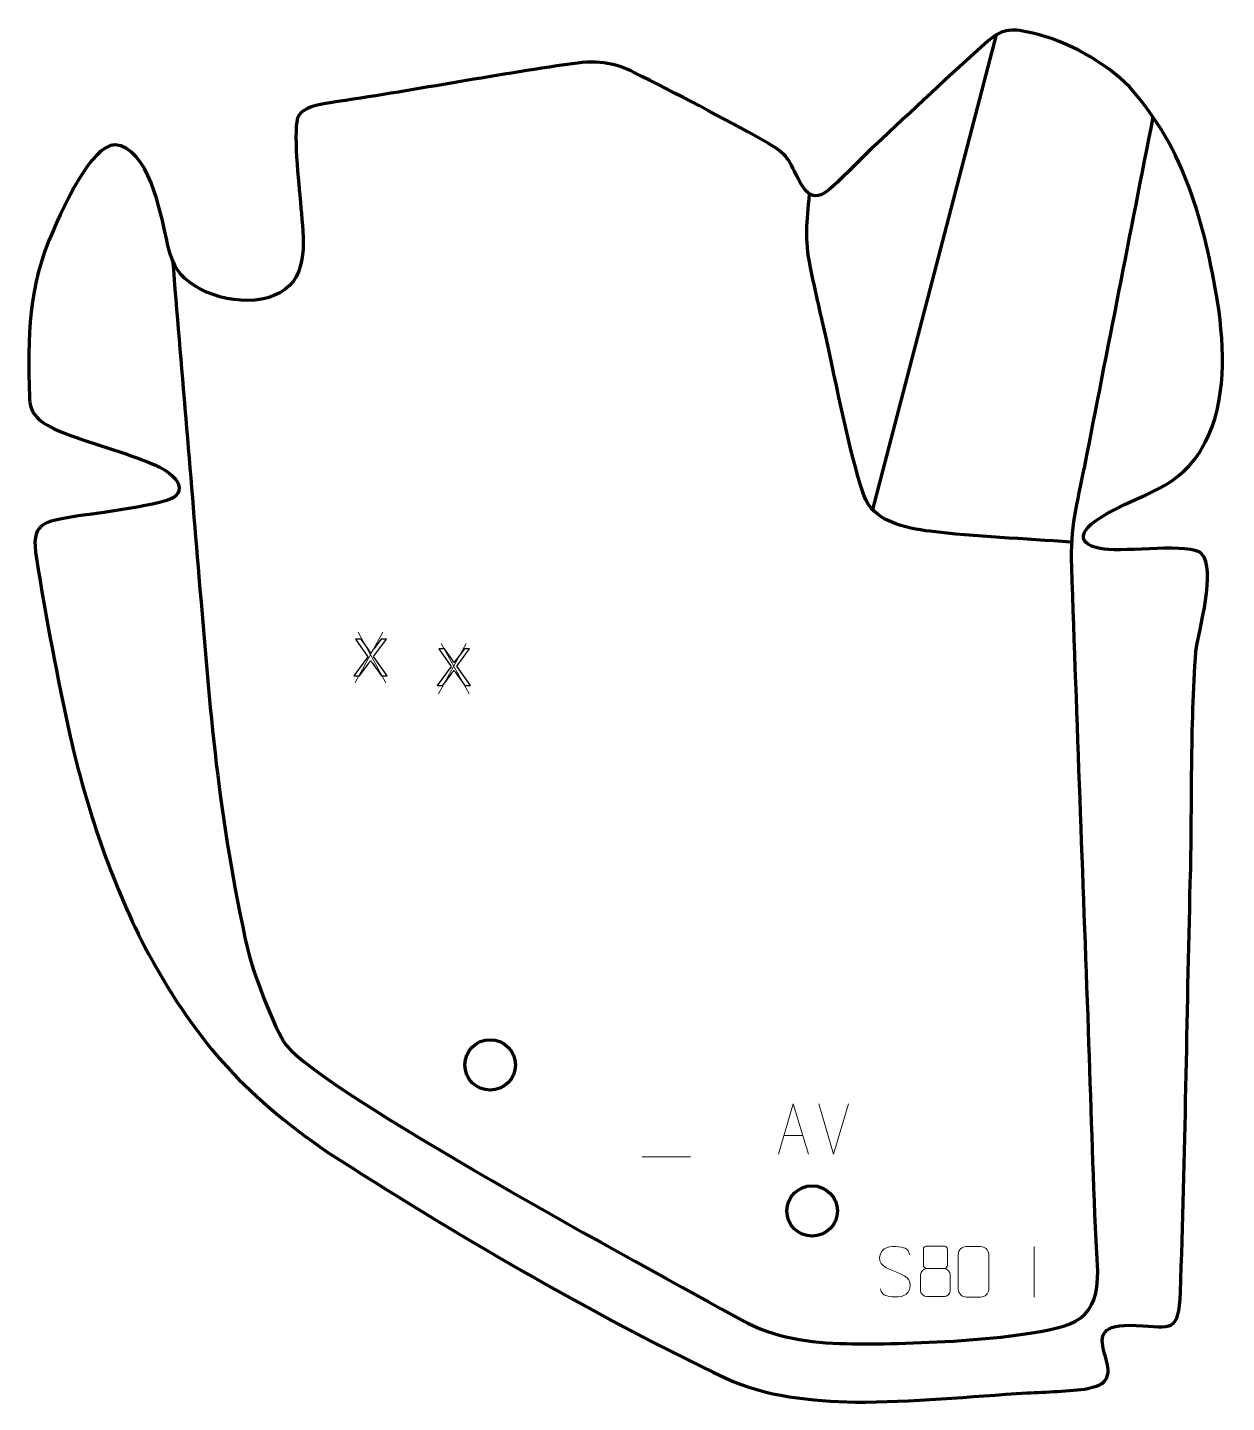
# Model space of a CAD drawing. Header units: millimetres. Extents: x 1040 to 1634, y 158 to 839.
import ezdxf

# ---------------------------------------------------------------- set-up
doc = ezdxf.new("R2010")
doc.units = ezdxf.units.MM
doc.header["$MEASUREMENT"] = 0
doc.layers.add('layer 1', color=7, linetype='Continuous')
doc.layers.add('layer 2', color=7, linetype='Continuous')

msp = doc.modelspace()

# ---------------------------------------------------------------- linework, layer by layer
at = {"layer": 'layer 1', "color": 142, "lineweight": 200}
for centre in [(1269.4119, 325.3293), (1428.9558, 252.9655)]:
    msp.add_ellipse(centre, major_axis=(0, 12.5), ratio=1, dxfattribs=at)
at = {"layer": 'layer 1', "color": 142, "lineweight": 158}
msp.add_open_spline([(1458.7817, 599.8277), (1458.7817, 599.8277), (1520.2785, 835.8184), (1520.2785, 835.8184)], degree=3, dxfattribs=at)
for points, knots in [([(1112.0452, 724.2043), (1116.4106, 671.8585), (1120.7757, 619.5127), (1125.1415, 567.1669), (1125.1415, 567.1669), (1130.6989, 500.3887), (1134.4946, 448.3411), (1149.2839, 382.3687), (1149.2839, 382.3687), (1151.4795, 372.7703), (1162.6353, 342.3846), (1168.4091, 335.1213), (1168.4091, 335.1213), (1187.3564, 311.2858), (1345.8155, 225.4573), (1394.1407, 198.8339), (1394.1407, 198.8339), (1409.9307, 190.1525), (1427.837, 187.5903), (1445.9479, 187.2115), (1445.9479, 187.2115), (1473.5809, 186.6335), (1533.4826, 188.7527), (1556.3043, 196.8342), (1556.3043, 196.8342), (1574.0783, 204.0162), (1570.3364, 222.2642), (1569.5989, 238.2367), (1569.5989, 238.2367), (1568.0025, 272.8156), (1567.1523, 307.8472), (1565.892, 342.4937), (1565.892, 342.4937), (1563.1087, 419.0057), (1560.2018, 495.5129), (1557.577, 572.0307), (1557.577, 572.0307), (1556.8835, 592.3075), (1560.2141, 602.6829), (1564.018, 622.0608), (1564.018, 622.0608), (1575.3269, 679.6711), (1586.6126, 737.2861), (1597.9136, 794.898)], [0, 0, 0, 0, 0.08333333, 0.08333333, 0.08333333, 0.08333333, 0.16666667, 0.16666667, 0.16666667, 0.16666667, 0.25, 0.25, 0.25, 0.25, 0.33333333, 0.33333333, 0.33333333, 0.33333333, 0.41666667, 0.41666667, 0.41666667, 0.41666667, 0.5, 0.5, 0.5, 0.5, 0.58333333, 0.58333333, 0.58333333, 0.58333333, 0.66666667, 0.66666667, 0.66666667, 0.66666667, 0.75, 0.75, 0.75, 0.75, 0.83333333, 0.83333333, 0.83333333, 0.83333333, 1, 1, 1, 1]), ([(1557.1711, 584.3503), (1534.3769, 586.0724), (1509.8574, 586.9988), (1487.3472, 589.7472), (1487.3472, 589.7472), (1475.3747, 591.209), (1458.9387, 594.654), (1454.5666, 607.6084), (1454.5666, 607.6084), (1446.6968, 630.9261), (1439.7881, 669.0987), (1433.9309, 694.1692), (1433.9309, 694.1692), (1431.9006, 702.9357), (1429.9586, 711.7063), (1428.1198, 720.515), (1428.1198, 720.515), (1425.0605, 735.3796), (1426.4049, 742.2881), (1427.7137, 756.9174)], [0, 0, 0, 0, 0.16666667, 0.16666667, 0.16666667, 0.16666667, 0.33333333, 0.33333333, 0.33333333, 0.33333333, 0.5, 0.5, 0.5, 0.5, 0.66666667, 0.66666667, 0.66666667, 0.66666667, 1, 1, 1, 1])]:
    msp.add_open_spline(points, degree=3, knots=knots, dxfattribs=at)
at = {"layer": 'layer 1', "color": 250, "lineweight": 9}
for points in [[(1216.2878, 539.683), (1216.2878, 539.683), (1202.5472, 514.7872), (1202.5472, 514.7872)], [(1204.0018, 539.683), (1204.0018, 539.683), (1217.7424, 514.7295), (1217.7424, 514.7295)], [(1257.5079, 534.1347), (1257.5079, 534.1347), (1243.7673, 509.2389), (1243.7673, 509.2389)], [(1245.2219, 534.1347), (1245.2219, 534.1347), (1258.9625, 509.1812), (1258.9625, 509.1812)], [(1439.5767, 281.023), (1439.5767, 281.023), (1432.2549, 305.9766), (1432.2549, 305.9766)], [(1446.8986, 305.9766), (1446.8986, 305.9766), (1439.5768, 281.023), (1439.5768, 281.023)], [(1414.9398, 290.2797), (1414.9398, 290.2797), (1424.4355, 290.2797), (1424.4355, 290.2797)], [(1344.7131, 279.6964), (1344.7131, 279.6964), (1368.6911, 279.6964), (1368.6911, 279.6964)], [(1538.8795, 235.2861), (1538.8795, 235.2861), (1538.8795, 210.312), (1538.8795, 210.312)]]:
    msp.add_open_spline(points, degree=3, dxfattribs=at)
at = {"layer": 'layer 1', "color": 142}
for points in [[(1201.8136, 518.113), (1201.8136, 518.113), (1208.8409, 527.5491), (1208.8409, 527.5491), (1208.8409, 527.5491), (1208.8409, 527.5491), (1202.6518, 536.2994), (1202.6518, 536.2994), (1202.6518, 536.2994), (1202.6518, 536.2994), (1205.5177, 536.2994), (1205.5177, 536.2994), (1205.5177, 536.2994), (1205.5177, 536.2994), (1208.8324, 531.647), (1208.8324, 531.647), (1208.8324, 531.647), (1209.5225, 530.6818), (1210.0008, 529.9452), (1210.276, 529.4329), (1210.276, 529.4329), (1210.6866, 530.0679), (1211.1692, 530.7453), (1211.7238, 531.4607), (1211.7238, 531.4607), (1211.7238, 531.4607), (1215.356, 536.2994), (1215.356, 536.2994), (1215.356, 536.2994), (1215.356, 536.2994), (1217.9934, 536.2994), (1217.9934, 536.2994), (1217.9934, 536.2994), (1217.9934, 536.2994), (1211.6772, 527.6549), (1211.6772, 527.6549), (1211.6772, 527.6549), (1211.6772, 527.6549), (1218.476, 518.113), (1218.476, 518.113), (1218.476, 518.113), (1218.476, 518.113), (1215.5211, 518.113), (1215.5211, 518.113), (1215.5211, 518.113), (1215.5211, 518.113), (1210.9322, 524.5985), (1210.9322, 524.5985), (1210.9322, 524.5985), (1210.6697, 524.9668), (1210.4199, 525.3351), (1210.1871, 525.6991), (1210.1871, 525.6991), (1209.7807, 525.0895), (1209.4928, 524.662), (1209.315, 524.4207), (1209.315, 524.4207), (1209.315, 524.4207), (1204.7049, 518.113), (1204.7049, 518.113), (1204.7049, 518.113), (1204.7049, 518.113), (1201.8136, 518.113), (1201.8136, 518.113)], [(1243.0886, 513.3505), (1243.0886, 513.3505), (1250.1159, 522.7866), (1250.1159, 522.7866), (1250.1159, 522.7866), (1250.1159, 522.7866), (1243.9268, 531.5369), (1243.9268, 531.5369), (1243.9268, 531.5369), (1243.9268, 531.5369), (1246.7927, 531.5369), (1246.7927, 531.5369), (1246.7927, 531.5369), (1246.7927, 531.5369), (1250.1074, 526.8845), (1250.1074, 526.8845), (1250.1074, 526.8845), (1250.7975, 525.9193), (1251.2758, 525.1827), (1251.551, 524.6704), (1251.551, 524.6704), (1251.9616, 525.3054), (1252.4442, 525.9828), (1252.9988, 526.6982), (1252.9988, 526.6982), (1252.9988, 526.6982), (1256.631, 531.5369), (1256.631, 531.5369), (1256.631, 531.5369), (1256.631, 531.5369), (1259.2684, 531.5369), (1259.2684, 531.5369), (1259.2684, 531.5369), (1259.2684, 531.5369), (1252.9522, 522.8924), (1252.9522, 522.8924), (1252.9522, 522.8924), (1252.9522, 522.8924), (1259.751, 513.3505), (1259.751, 513.3505), (1259.751, 513.3505), (1259.751, 513.3505), (1256.7961, 513.3505), (1256.7961, 513.3505), (1256.7961, 513.3505), (1256.7961, 513.3505), (1252.2072, 519.836), (1252.2072, 519.836), (1252.2072, 519.836), (1251.9447, 520.2043), (1251.6949, 520.5726), (1251.4621, 520.9366), (1251.4621, 520.9366), (1251.0557, 520.327), (1250.7678, 519.8995), (1250.59, 519.6582), (1250.59, 519.6582), (1250.59, 519.6582), (1245.9799, 513.3505), (1245.9799, 513.3505), (1245.9799, 513.3505), (1245.9799, 513.3505), (1243.0886, 513.3505), (1243.0886, 513.3505)]]:
    msp.add_open_spline(points, degree=3, knots=[0, 0, 0, 0, 0.05882353, 0.05882353, 0.05882353, 0.05882353, 0.11764706, 0.11764706, 0.11764706, 0.11764706, 0.17647059, 0.17647059, 0.17647059, 0.17647059, 0.23529412, 0.23529412, 0.23529412, 0.23529412, 0.29411765, 0.29411765, 0.29411765, 0.29411765, 0.35294118, 0.35294118, 0.35294118, 0.35294118, 0.41176471, 0.41176471, 0.41176471, 0.41176471, 0.47058824, 0.47058824, 0.47058824, 0.47058824, 0.52941176, 0.52941176, 0.52941176, 0.52941176, 0.58823529, 0.58823529, 0.58823529, 0.58823529, 0.64705882, 0.64705882, 0.64705882, 0.64705882, 0.70588235, 0.70588235, 0.70588235, 0.70588235, 0.76470588, 0.76470588, 0.76470588, 0.76470588, 0.82352941, 0.82352941, 0.82352941, 0.82352941, 0.88235294, 0.88235294, 0.88235294, 0.88235294, 1, 1, 1, 1], dxfattribs=at)
at = {"layer": 'layer 1', "color": 250, "lineweight": 9}
for points, knots in [([(1412.2172, 281.0303), (1412.2172, 281.0303), (1419.5882, 305.9838), (1419.5882, 305.9838), (1419.5882, 305.9838), (1419.5882, 305.9838), (1427.1581, 281.0303), (1427.1581, 281.0303)], [0, 0, 0, 0, 0.33333333, 0.33333333, 0.33333333, 0.33333333, 1, 1, 1, 1]), ([(1470.0006, 223.0009), (1465.7523, 224.4713), (1460.8442, 226.2671), (1462.8493, 231.7874), (1462.8493, 231.7874), (1464.3528, 235.9273), (1469.5664, 235.5388), (1473.17, 234.9377), (1473.17, 234.9377), (1476.0306, 234.4605), (1476.8953, 233.2473), (1477.2059, 231.1632)], [0, 0, 0, 0, 0.25, 0.25, 0.25, 0.25, 0.5, 0.5, 0.5, 0.5, 1, 1, 1, 1]), ([(1484.0472, 234.0118), (1484.0472, 231.7988), (1484.0472, 228.1165), (1484.0472, 225.9032), (1484.0472, 225.9032), (1484.0622, 225.3958), (1484.8696, 224.4644), (1485.5697, 224.4656), (1485.5697, 224.4656), (1488.5396, 224.4658), (1491.5098, 224.3809), (1494.4802, 224.3806), (1494.4802, 224.3806), (1495.2773, 224.3848), (1495.998, 225.1751), (1495.9954, 225.8958), (1495.9954, 225.8958), (1495.9951, 228.1118), (1495.9951, 231.7965), (1495.9954, 234.0118), (1495.9954, 234.0118), (1495.9769, 234.7226), (1495.3655, 235.483), (1494.5316, 235.4756), (1494.5316, 235.4756), (1491.5145, 235.4753), (1488.4976, 235.4753), (1485.481, 235.4756), (1485.481, 235.4756), (1484.8546, 235.4832), (1484.0305, 234.7722), (1484.0472, 234.0118)], [0, 0, 0, 0, 0.11111111, 0.11111111, 0.11111111, 0.11111111, 0.22222222, 0.22222222, 0.22222222, 0.22222222, 0.33333333, 0.33333333, 0.33333333, 0.33333333, 0.44444444, 0.44444444, 0.44444444, 0.44444444, 0.55555556, 0.55555556, 0.55555556, 0.55555556, 0.66666667, 0.66666667, 0.66666667, 0.66666667, 0.77777778, 0.77777778, 0.77777778, 0.77777778, 1, 1, 1, 1]), ([(1505.2988, 235.2983), (1507.6649, 235.2983), (1510.0314, 235.2983), (1512.3979, 235.2983), (1512.3979, 235.2983), (1514.3784, 235.3339), (1516.4044, 233.8396), (1516.4315, 231.3975), (1516.4315, 231.3975), (1516.4311, 225.6401), (1516.4311, 219.8823), (1516.4315, 214.1241), (1516.4315, 214.1241), (1516.2894, 211.7965), (1514.583, 210.3142), (1512.3979, 210.3034), (1512.3979, 210.3034), (1510.0255, 210.3038), (1507.6531, 210.3038), (1505.2811, 210.3034), (1505.2811, 210.3034), (1503.3226, 210.1978), (1501.3162, 212.0857), (1501.3276, 214.1067), (1501.3276, 214.1067), (1501.328, 219.8873), (1501.328, 225.6676), (1501.3276, 231.4474), (1501.3276, 231.4474), (1501.3319, 233.5894), (1503.109, 235.3119), (1505.2988, 235.2983)], [0, 0, 0, 0, 0.11111111, 0.11111111, 0.11111111, 0.11111111, 0.22222222, 0.22222222, 0.22222222, 0.22222222, 0.33333333, 0.33333333, 0.33333333, 0.33333333, 0.44444444, 0.44444444, 0.44444444, 0.44444444, 0.55555556, 0.55555556, 0.55555556, 0.55555556, 0.66666667, 0.66666667, 0.66666667, 0.66666667, 0.77777778, 0.77777778, 0.77777778, 0.77777778, 1, 1, 1, 1]), ([(1470.0006, 223.0008), (1474.0192, 221.3541), (1479.0487, 219.4658), (1477.2147, 214.1055), (1477.2147, 214.1055), (1475.7549, 209.8391), (1470.8441, 210.0958), (1467.118, 210.6505), (1467.118, 210.6505), (1464.368, 211.0603), (1463.1471, 212.2738), (1462.7691, 214.386)], [0, 0, 0, 0, 0.25, 0.25, 0.25, 0.25, 0.5, 0.5, 0.5, 0.5, 1, 1, 1, 1]), ([(1482.5884, 221.4936), (1482.5884, 218.3228), (1482.5884, 216.6207), (1482.5884, 213.4493), (1482.5884, 213.4493), (1482.5799, 212.2274), (1484.2778, 210.5347), (1485.5304, 210.5262), (1485.5304, 210.5262), (1488.5135, 210.5265), (1491.4968, 210.5265), (1494.4802, 210.5262), (1494.4802, 210.5262), (1495.8035, 210.5379), (1497.4239, 212.1595), (1497.4128, 213.4587), (1497.4128, 213.4587), (1497.4125, 216.6269), (1497.4125, 218.3257), (1497.4128, 221.4936), (1497.4128, 221.4936), (1497.3431, 222.874), (1495.7653, 224.4526), (1494.4599, 224.4465), (1494.4599, 224.4465), (1491.4833, 224.4462), (1488.5067, 224.4462), (1485.5304, 224.4465), (1485.5304, 224.4465), (1484.4509, 224.4529), (1482.6046, 222.874), (1482.5884, 221.4936)], [0, 0, 0, 0, 0.11111111, 0.11111111, 0.11111111, 0.11111111, 0.22222222, 0.22222222, 0.22222222, 0.22222222, 0.33333333, 0.33333333, 0.33333333, 0.33333333, 0.44444444, 0.44444444, 0.44444444, 0.44444444, 0.55555556, 0.55555556, 0.55555556, 0.55555556, 0.66666667, 0.66666667, 0.66666667, 0.66666667, 0.77777778, 0.77777778, 0.77777778, 0.77777778, 1, 1, 1, 1])]:
    msp.add_open_spline(points, degree=3, knots=knots, dxfattribs=at)
at = {"layer": 'layer 2', "color": 242, "lineweight": 158}
msp.add_open_spline([(1175.4013, 752.6167), (1174.7813, 760.4704), (1171.3019, 790.41), (1174.5703, 795.7559), (1174.5703, 795.7559), (1176.92, 799.5991), (1183.9046, 801.1547), (1190.2181, 802.085), (1190.2181, 802.085), (1230.2397, 807.982), (1269.9788, 815.6854), (1310.0334, 821.4166), (1310.0334, 821.4166), (1324.1838, 823.4413), (1332.3525, 821.3053), (1340.6884, 817.1357), (1340.6884, 817.1357), (1361.591, 806.6805), (1384.8022, 794.5296), (1405.0983, 783.2101), (1405.0983, 783.2101), (1418.3248, 775.6269), (1416.5175, 774.6702), (1423.2286, 762.2986), (1423.2286, 762.2986), (1429.8061, 750.1731), (1436.6589, 758.0688), (1444.0467, 765.1894), (1444.0467, 765.1894), (1449.3355, 770.287), (1454.3899, 775.5827), (1459.7379, 780.6326), (1459.7379, 780.6326), (1478.4556, 797.9878), (1497.1911, 815.8357), (1516.2328, 832.7875), (1516.2328, 832.7875), (1523.6394, 839.3813), (1528.7356, 838.7461), (1538.3375, 836.5661), (1538.3375, 836.5661), (1555.2862, 832.7181), (1574.1043, 822.2372), (1586.3148, 809.8411), (1586.3148, 809.8411), (1613.9645, 778.3396), (1623.1121, 743.1219), (1629.9668, 702.7702), (1629.9668, 702.7702), (1633.2689, 680.8844), (1634.249, 653.3648), (1623.6758, 633.7246), (1623.6758, 633.7246), (1610.286, 608.8525), (1593.242, 610.1374), (1571.6621, 596.4013), (1571.6621, 596.4013), (1557.506, 587.3907), (1563.572, 582.1693), (1573.649, 580.8537), (1573.649, 580.8537), (1584.483, 579.4392), (1616.6052, 584.0482), (1621.9374, 578.6048), (1621.9374, 578.6048), (1629.4019, 570.9844), (1620.5612, 540.7754), (1619.0958, 530.1608), (1619.0958, 530.1608), (1616.2393, 492.5701), (1617.354, 453.4529), (1616.328, 415.55), (1616.328, 415.55), (1614.5163, 347.9596), (1613.9476, 280.3462), (1611.4061, 212.7746), (1611.4061, 212.7746), (1610.6508, 192.694), (1607.3689, 195.2399), (1589.5624, 196.2164), (1589.5624, 196.2164), (1553.624, 198.1873), (1589.9343, 170.6361), (1567.932, 165.5627), (1567.932, 165.5627), (1567.932, 165.5627), (1565.5332, 165.0096), (1565.5332, 165.0096), (1565.5332, 165.0096), (1556.5945, 163.4466), (1544.7183, 163.3343), (1535.4311, 162.8063), (1535.4311, 162.8063), (1507.391, 161.0753), (1478.2673, 158.0444), (1450.2551, 158.2777), (1450.2551, 158.2777), (1428.548, 158.7975), (1406.0127, 160.7992), (1386.1343, 170.127), (1386.1343, 170.127), (1320.3969, 201.2795), (1249.9672, 242.6572), (1189.0314, 281.9709), (1189.0314, 281.9709), (1146.0613, 311.6865), (1122.6898, 338.2348), (1098.0535, 384.3333), (1098.0535, 384.3333), (1081.8243, 415.8252), (1069.0754, 453.4856), (1061.3511, 488.0517), (1061.3511, 488.0517), (1054.9918, 516.9003), (1049.2739, 547.0992), (1044.586, 576.2687), (1044.586, 576.2687), (1041.7339, 594.0148), (1047.4823, 594.1859), (1063.5923, 597.0773), (1063.5923, 597.0773), (1071.9408, 598.433), (1109.9216, 602.746), (1113.8836, 607.44), (1113.8836, 607.44), (1119.2892, 613.8442), (1108.4614, 620.4487), (1103.6577, 622.5034), (1103.6577, 622.5034), (1088.395, 629.0318), (1071.2782, 633.1084), (1055.5348, 639.5692), (1055.5348, 639.5692), (1043.6433, 644.7802), (1041.312, 649.2068), (1041.1369, 656.4465), (1041.1369, 656.4465), (1040.4065, 686.645), (1040.1951, 710.7746), (1052.9934, 739.0334), (1052.9934, 739.0334), (1057.4699, 748.896), (1071.5201, 781.2183), (1083.5512, 781.254), (1083.5512, 781.254), (1099.9838, 780.0658), (1106.1936, 747.7616), (1109.0079, 734.7456), (1109.0079, 734.7456), (1110.4969, 727.8591), (1112.6505, 719.9881), (1118.0142, 715.0936), (1118.0142, 715.0936), (1129.9148, 704.2342), (1154.519, 699.6809), (1167.7676, 709.5765), (1167.7676, 709.5765), (1180.3942, 719.0075), (1176.4579, 739.0089), (1175.4013, 752.6167)], degree=3, knots=[0, 0, 0, 0, 0.02439024, 0.02439024, 0.02439024, 0.02439024, 0.04878049, 0.04878049, 0.04878049, 0.04878049, 0.07317073, 0.07317073, 0.07317073, 0.07317073, 0.09756098, 0.09756098, 0.09756098, 0.09756098, 0.12195122, 0.12195122, 0.12195122, 0.12195122, 0.14634146, 0.14634146, 0.14634146, 0.14634146, 0.17073171, 0.17073171, 0.17073171, 0.17073171, 0.19512195, 0.19512195, 0.19512195, 0.19512195, 0.2195122, 0.2195122, 0.2195122, 0.2195122, 0.24390244, 0.24390244, 0.24390244, 0.24390244, 0.26829268, 0.26829268, 0.26829268, 0.26829268, 0.29268293, 0.29268293, 0.29268293, 0.29268293, 0.31707317, 0.31707317, 0.31707317, 0.31707317, 0.34146341, 0.34146341, 0.34146341, 0.34146341, 0.36585366, 0.36585366, 0.36585366, 0.36585366, 0.3902439, 0.3902439, 0.3902439, 0.3902439, 0.41463415, 0.41463415, 0.41463415, 0.41463415, 0.43902439, 0.43902439, 0.43902439, 0.43902439, 0.46341463, 0.46341463, 0.46341463, 0.46341463, 0.48780488, 0.48780488, 0.48780488, 0.48780488, 0.51219512, 0.51219512, 0.51219512, 0.51219512, 0.53658537, 0.53658537, 0.53658537, 0.53658537, 0.56097561, 0.56097561, 0.56097561, 0.56097561, 0.58536585, 0.58536585, 0.58536585, 0.58536585, 0.6097561, 0.6097561, 0.6097561, 0.6097561, 0.63414634, 0.63414634, 0.63414634, 0.63414634, 0.65853659, 0.65853659, 0.65853659, 0.65853659, 0.68292683, 0.68292683, 0.68292683, 0.68292683, 0.70731707, 0.70731707, 0.70731707, 0.70731707, 0.73170732, 0.73170732, 0.73170732, 0.73170732, 0.75609756, 0.75609756, 0.75609756, 0.75609756, 0.7804878, 0.7804878, 0.7804878, 0.7804878, 0.80487805, 0.80487805, 0.80487805, 0.80487805, 0.82926829, 0.82926829, 0.82926829, 0.82926829, 0.85365854, 0.85365854, 0.85365854, 0.85365854, 0.87804878, 0.87804878, 0.87804878, 0.87804878, 0.90243902, 0.90243902, 0.90243902, 0.90243902, 0.92682927, 0.92682927, 0.92682927, 0.92682927, 0.95121951, 0.95121951, 0.95121951, 0.95121951, 1, 1, 1, 1], dxfattribs=at)

doc.saveas('drawing.dxf')
